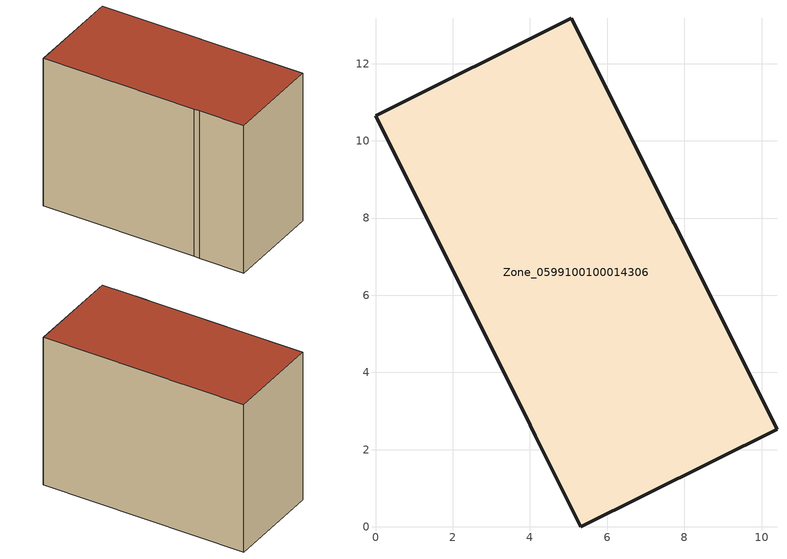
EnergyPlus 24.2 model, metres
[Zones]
Zone_0599100100014306
 floor ground (C_G): 4.14,2.36 4.01,2.63 0,10.65 5.08,13.18 10.4,2.53 5.32,0 z0
 wall outside (C_F): 5.08,13.18 0,10.65 4.01,2.63 4.14,2.36 5.32,0 10.4,2.53 5.08,13.18 z0:8.93
 roof outside (C_R): 4.01,2.63 4.14,2.36 5.32,0 10.4,2.53 5.08,13.18 0,10.65 z8.93
[BUILDING]
Pand.0599100100014306: North Axis=0; Terrain=City; Loads Convergence Tolerance Value=0.04; Temperature Convergence Tolerance Value=0.4; Solar Distribution=FullExterior; Maximum Number of Warmup Days=25; Minimum Number of Warmup Days=1
[Site:Location]
Rotterdam.The.Hague.AP_ZH_NLD Design_Conditions: Latitude=51.96; Longitude=4.45; Time Zone=1; Elevation=-4.5
[SITE:GROUNDTEMPERATURE:BUILDINGSURFACE]
18, 18, 18, 18, 18, 18, 18, 18, 18, 18, 18, 18
[MATERIAL] Thermal Absorptance=0.9; Solar Absorptance=0.7; Visible Absorptance=0.7
Name | Roughness | Thickness | Conductivity | Density | Specific Heat
G.TC.2015-2018 | MediumSmooth | 0.15 | 0.0428571 | 540 | 1210
F.TC.2015-2018 | Rough | 0.3 | 0.0666667 | 1920 | 840
R.TC.2015-2018 | MediumRough | 0.2 | 0.0333333 | 1500 | 1000
[CONSTRUCTION]
C_G: G.TC.2015-2018
C_F: F.TC.2015-2018
C_R: R.TC.2015-2018
[ZONE]
Zone_0599100100014306: Type=1; Multiplier=1; Ceiling Height=Autocalculate; Volume=Autocalculate; Floor Area=autocalculate; Part of Total Floor Area=Yes
[ZONEINFILTRATION:DESIGNFLOWRATE]
Infil_Zone_0599100100014306: Zone or ZoneList or Space or SpaceList=Zone_0599100100014306; Schedule=AlwaysOn; Design Flow Rate Calculation Method=Flow/Area; Flow Rate per Floor Area=0.0015; Constant Term Coefficient=1; Temperature Term Coefficient=0; Velocity Term Coefficient=0; Velocity Squared Term Coefficient=0
[HVACTEMPLATE:ZONE:IDEALLOADSAIRSYSTEM]
Zone_0599100100014306: Maximum Heating Supply Air Temperature=50; Minimum Cooling Supply Air Temperature=13; Maximum Heating Supply Air Humidity Ratio=0.0156; Minimum Cooling Supply Air Humidity Ratio=0.0077; Heating Limit=NoLimit; Cooling Limit=NoLimit; Dehumidification Control Type=ConstantSensibleHeatRatio; Cooling Sensible Heat Ratio=0.7; Dehumidification Setpoint=60; Humidification Control Type=None; Humidification Setpoint=30; Outdoor Air Method=None; Outdoor Air Flow Rate per Person=0.00944; Outdoor Air Flow Rate per Zone Floor Area=0; Outdoor Air Flow Rate per Zone=0; Demand Controlled Ventilation Type=None; Outdoor Air Economizer Type=NoEconomizer; Heat Recovery Type=None; Sensible Heat Recovery Effectiveness=0.7; Latent Heat Recovery Effectiveness=0.65
[ZONECONTROL:THERMOSTAT]
ThermostatControl_Zone_0599100100014306: Zone or ZoneList=Zone_0599100100014306; Control Type Schedule=DualSetpointControlType; Control 1=Thermostat_Zone_0599100100014306; Temperature Difference Between Cutout And Setpoint=0
[THERMOSTATSETPOINT:DUALSETPOINT]
Thermostat_Zone_0599100100014306: Heating Setpoint Temperature Schedule=HeatingSetpoint_Zone_0599100100014306; Cooling Setpoint Temperature Schedule=CoolingSetpoint_Zone_0599100100014306
[SCHEDULE:COMPACT]
HeatingSetpoint_Zone_0599100100014306: Through: 12/31, For: AllDays, Until: 24:00, 21
CoolingSetpoint_Zone_0599100100014306: Through: 12/31, For: AllDays, Until: 24:00, 24
DualSetpointControlType: Through: 12/31, For: AllDays, Until: 24:00, 4
AlwaysOn: Through: 12/31, For: AllDays, Until: 24:00, 1
